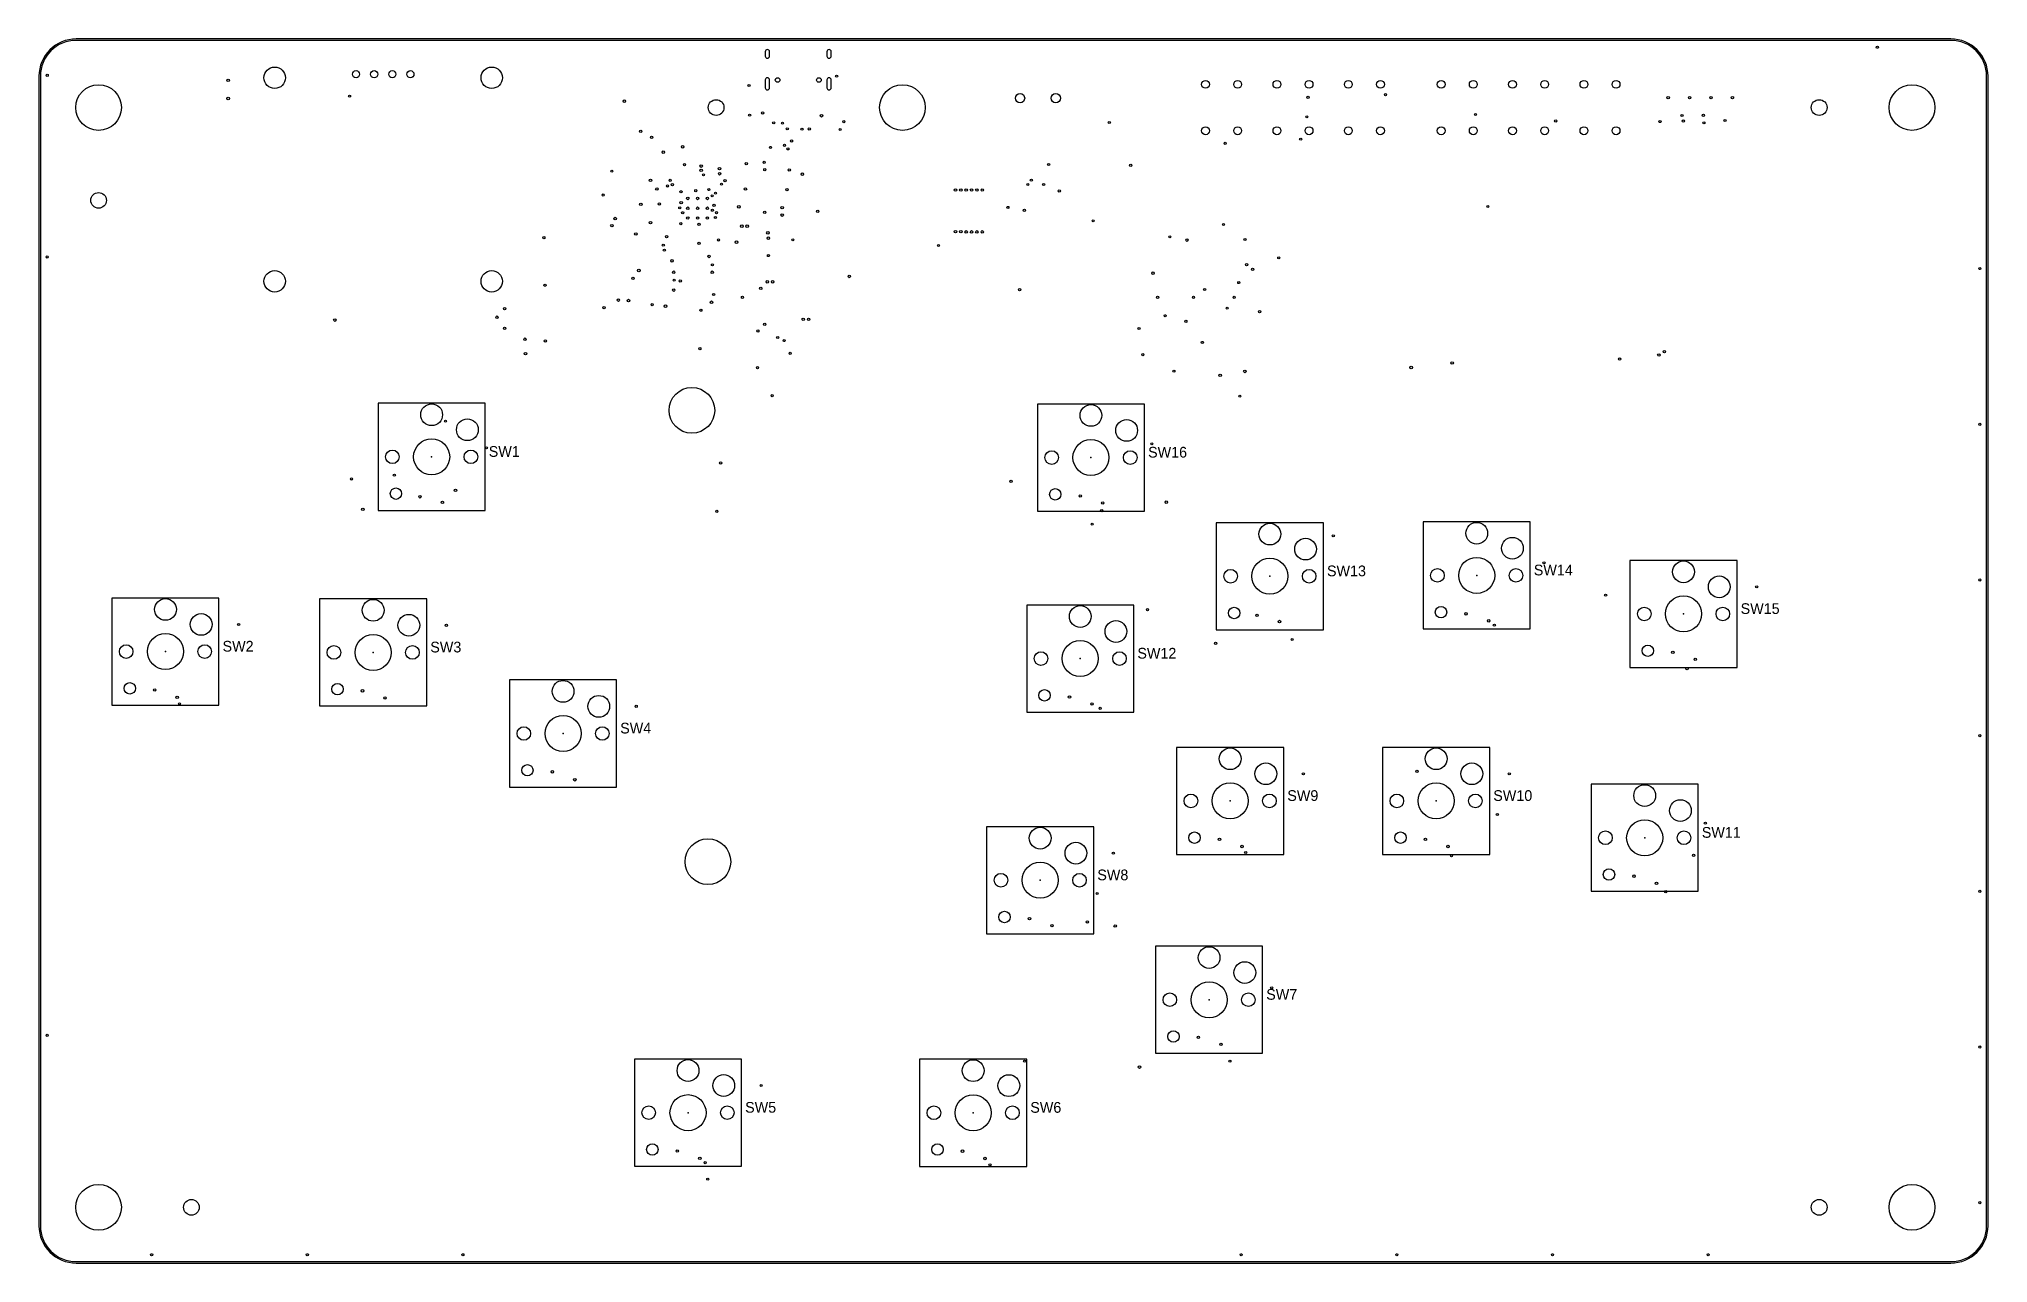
# Model space of a CAD drawing. Header units: millimetres. Extents: x 0 to 273, y 0 to 171.
import ezdxf

# ---------------------------------------------------------------- set-up
doc = ezdxf.new("R2010")
doc.units = ezdxf.units.MM
for name, color, linetype in [('MOUNT_NPTH', 1, 'Continuous'), ('OTHER_NPTH', 3, 'Continuous'), ('OUTLINE', 7, 'Continuous'), ('PLANNING_EDGE_ENVELOPE', 30, 'Continuous'), ('PTH', 8, 'Continuous'), ('REF_CENTRES', 2, 'Continuous'), ('REF_TEXT', 2, 'Continuous'), ('SCREEN_NPTH', 6, 'Continuous'), ('SWITCH_OEM_ENVELOPE', 5, 'Continuous')]:
    doc.layers.add(name, color=color, linetype=linetype)

msp = doc.modelspace()

# ---------------------------------------------------------------- linework, layer by layer
at = {"layer": 'MOUNT_NPTH'}
for centre, radius in [((8.15, 161.6), 3.2), ((120.75, 161.6), 3.2), ((262.15, 161.6), 3.2), ((94.65, 161.6), 1.1), ((249.15, 161.6), 1.1), ((8.15, 148.6), 1.1), ((91.25, 119.2), 3.2), ((93.5, 56), 3.2), ((8.15, 7.6), 3.2), ((21.15, 7.6), 1.1), ((249.15, 7.6), 1.1), ((262.15, 7.6), 3.2)]:
    msp.add_circle(centre, radius, dxfattribs=at)
at = {"layer": 'OTHER_NPTH'}
for centre, radius in [((103.26, 165.45744), 0.325), ((109.04, 165.45744), 0.325), ((137.21782, 162.916558), 0.65), ((142.21782, 162.916558), 0.65), ((54.8, 118.58744), 1.525), ((59.8, 116.48744), 1.525), ((147.15, 118.48744), 1.525), ((152.15, 116.38744), 1.525), ((54.8, 112.68744), 2.525), ((147.15, 112.58744), 2.525), ((49.3, 112.68744), 0.95), ((60.3, 112.68744), 0.95), ((141.65, 112.58744), 0.95), ((152.65, 112.58744), 0.95), ((49.8, 107.53744), 0.8), ((142.15, 107.43744), 0.8), ((172.21, 101.86844), 1.525), ((177.21, 99.76844), 1.525), ((201.18, 101.98844), 1.525), ((206.18, 99.88844), 1.525), ((172.21, 95.96844), 2.525), ((201.18, 96.08844), 2.525), ((166.71, 95.96844), 0.95), ((177.71, 95.96844), 0.95), ((195.68, 96.08844), 0.95), ((206.68, 96.08844), 0.95), ((230.15, 96.58844), 1.525), ((235.15, 94.48844), 1.525), ((17.514578, 91.319308), 1.525), ((230.15, 90.68844), 2.525), ((22.514578, 89.219308), 1.525), ((46.609578, 91.199308), 1.525), ((51.609578, 89.099308), 1.525), ((145.65, 90.33844), 1.525), ((167.21, 90.81844), 0.8), ((196.18, 90.93844), 0.8), ((224.65, 90.68844), 0.95), ((235.65, 90.68844), 0.95), ((17.514578, 85.419308), 2.525), ((46.609578, 85.299308), 2.525), ((150.65, 88.23844), 1.525), ((12.014578, 85.419308), 0.95), ((23.014578, 85.419308), 0.95), ((41.109578, 85.299308), 0.95), ((52.109578, 85.299308), 0.95), ((140.15, 84.43844), 0.95), ((145.65, 84.43844), 2.525), ((151.15, 84.43844), 0.95), ((225.15, 85.53844), 0.8), ((12.514578, 80.269308), 0.8), ((41.609578, 80.149308), 0.8), ((73.209578, 79.849308), 1.525), ((78.209578, 77.749308), 1.525), ((140.65, 79.28844), 0.8), ((73.209578, 73.949308), 2.525), ((67.709578, 73.949308), 0.95), ((78.709578, 73.949308), 0.95), ((166.65, 70.40844), 1.525), ((195.5, 70.40844), 1.525), ((68.209578, 68.799308), 0.8), ((171.65, 68.30844), 1.525), ((200.5, 68.30844), 1.525), ((166.65, 64.50844), 2.525), ((195.5, 64.50844), 2.525), ((224.71, 65.24844), 1.525), ((161.15, 64.50844), 0.95), ((172.15, 64.50844), 0.95), ((190, 64.50844), 0.95), ((201, 64.50844), 0.95), ((229.71, 63.14844), 1.525), ((140.04, 59.29844), 1.525), ((161.65, 59.35844), 0.8), ((190.5, 59.35844), 0.8), ((219.21, 59.34844), 0.95), ((224.71, 59.34844), 2.525), ((230.21, 59.34844), 0.95), ((145.04, 57.19844), 1.525), ((140.04, 53.39844), 2.525), ((219.71, 54.19844), 0.8), ((134.54, 53.39844), 0.95), ((145.54, 53.39844), 0.95), ((135.04, 48.24844), 0.8), ((163.697825, 42.567435), 1.525), ((168.697825, 40.467435), 1.525), ((163.697825, 36.667435), 2.525), ((158.197825, 36.667435), 0.95), ((169.197825, 36.667435), 0.95), ((158.697825, 31.517435), 0.8), ((90.709578, 26.749308), 1.525), ((130.65, 26.73744), 1.525), ((95.709578, 24.649308), 1.525), ((135.65, 24.63744), 1.525), ((90.709578, 20.849308), 2.525), ((130.65, 20.83744), 2.525), ((85.209578, 20.849308), 0.95), ((96.209578, 20.849308), 0.95), ((125.15, 20.83744), 0.95), ((136.15, 20.83744), 0.95), ((85.709578, 15.699308), 0.8), ((125.65, 15.68744), 0.8)]:
    msp.add_circle(centre, radius, dxfattribs=at)
at = {"layer": 'OUTLINE'}
msp.add_lwpolyline([(5, 0), (267.6, 0, 0.4142135624), (272.6, 5), (272.6, 166, 0.4142135624), (267.6, 171), (5, 171, 0.4142135624), (0, 166), (0, 5, 0.4142135624)], format="xyb", close=True, dxfattribs=at)
at = {"layer": 'PLANNING_EDGE_ENVELOPE'}
msp.add_lwpolyline([(5, -0.2), (267.6, -0.2, 0.4142135624), (272.8, 5), (272.8, 166, 0.4142135624), (267.6, 171.2), (5, 171.2, 0.4142135624), (-0.2, 166), (-0.2, 5, 0.4142135624)], format="xyb", close=True, dxfattribs=at)
at = {"layer": 'PTH'}
for points in [[(101.53, 169.40744), (101.53, 168.80744, 1), (102.13, 168.80744), (102.13, 169.40744, 1)], [(110.17, 169.40744), (110.17, 168.80744, 1), (110.77, 168.80744), (110.77, 169.40744, 1)], [(101.53, 165.47744), (101.53, 164.37744, 1), (102.13, 164.37744), (102.13, 165.47744, 1)], [(110.17, 165.47744), (110.17, 164.37744, 1), (110.77, 164.37744), (110.77, 165.47744, 1)]]:
    msp.add_lwpolyline(points, format="xyb", close=True, dxfattribs=at)
for centre, radius in [((257.299926, 170.044295), 0.15015), ((0.957439, 166.115613), 0.15015), ((26.3, 165.41), 0.175), ((99.251794, 164.683103), 0.15015), ((111.525597, 165.995031), 0.15015), ((163.2, 164.85), 0.55), ((167.7, 164.85), 0.55), ((173.2, 164.85), 0.55), ((177.7, 164.85), 0.55), ((183.2, 164.85), 0.55), ((187.7, 164.85), 0.55), ((196.2, 164.85), 0.55), ((200.7, 164.85), 0.55), ((206.2, 164.85), 0.55), ((210.7, 164.85), 0.55), ((216.2, 164.85), 0.55), ((220.7, 164.85), 0.55), ((26.3, 162.87), 0.175), ((43.305128, 163.194354), 0.15015), ((81.8, 162.5), 0.175), ((177.552597, 163.023466), 0.15015), ((188.414823, 163.411565), 0.15015), ((228, 162.975), 0.175), ((231, 162.975), 0.175), ((234, 162.975), 0.175), ((237, 162.975), 0.175), ((84.085946, 158.276737), 0.15015), ((99.339267, 160.528549), 0.15015), ((101.16476, 160.84013), 0.15015), ((102.707094, 159.44973), 0.15015), ((103.95, 159.416558), 0.15), ((104.61782, 158.616558), 0.15), ((106.66782, 158.58218), 0.15), ((107.7, 158.6), 0.175), ((109.4, 160.45), 0.175), ((112.01782, 158.516558), 0.15), ((112.537056, 159.62487), 0.15015), ((149.71782, 159.516558), 0.15), ((163.2, 158.35), 0.55), ((167.7, 158.35), 0.55), ((173.2, 158.35), 0.55), ((177.7, 158.35), 0.55), ((177.387195, 160.309002), 0.15015), ((183.2, 158.35), 0.55), ((187.7, 158.35), 0.55), ((196.2, 158.35), 0.55), ((200.7, 158.35), 0.55), ((201.015167, 160.623834), 0.15015), ((206.2, 158.35), 0.55), ((210.7, 158.35), 0.55), ((212.242052, 159.719614), 0.15015), ((216.2, 158.35), 0.55), ((220.7, 158.35), 0.55), ((226.860362, 159.63339), 0.15015), ((229.941814, 160.486563), 0.15015), ((230.130911, 159.712437), 0.15015), ((232.932866, 160.515891), 0.15015), ((233.006471, 159.460162), 0.15015), ((235.962892, 159.787894), 0.15015), ((85.613112, 157.435197), 0.15015), ((89.95, 156.1), 0.175), ((102.26782, 156.016558), 0.15), ((104.21782, 156.316558), 0.15), ((104.703545, 155.808055), 0.15015), ((105.21782, 156.916558), 0.15), ((165.951025, 156.592043), 0.15015), ((176.532037, 157.162747), 0.15015), ((87.25, 155.35), 0.175), ((90.219999, 153.6), 0.15), ((92.55, 153.4), 0.175), ((92.55, 152.8), 0.175), ((95.125, 153.03844), 0.175), ((98.87, 153.74), 0.175), ((101.376924, 153.925469), 0.15015), ((101.456635, 152.897578), 0.15015), ((104.9, 152.86), 0.175), ((141.21782, 153.616558), 0.15), ((152.71782, 153.516558), 0.15), ((80.037301, 152.682603), 0.15015), ((85.45, 151.4), 0.175), ((86.35, 150.2), 0.175), ((87.82895, 150.619082), 0.15015), ((88.219999, 151.4), 0.15), ((88.513646, 150.797005), 0.15015), ((92.888328, 152.171271), 0.15015), ((93.634496, 150.112705), 0.15015), ((95.138566, 152.328625), 0.175), ((95.403334, 150.86196), 0.15015), ((95.9, 151.35), 0.175), ((98.75, 150.2), 0.175), ((104.57, 150.1), 0.15), ((106.725, 152.275), 0.175), ((128.175, 150.05), 0.175), ((128.925003, 150.05), 0.175), ((129.675006, 150.05), 0.175), ((130.425009, 150.05), 0.175), ((131.175012, 150.05), 0.175), ((131.925015, 150.05), 0.175), ((138.31782, 150.816558), 0.15), ((138.798135, 151.425969), 0.15015), ((140.51782, 150.816558), 0.15), ((78.830228, 149.34633), 0.15015), ((84.1, 148.05), 0.175), ((86.7, 148.1), 0.175), ((89.550603, 147.559635), 0.15015), ((89.75, 148.28844), 0.175), ((89.725499, 149.808159), 0.15015), ((90.675, 148.875), 0.175), ((90.675, 147.5), 0.175), ((91.792844, 149.960055), 0.15), ((92.05, 148.875), 0.175), ((92.05, 147.5), 0.175), ((93.425, 148.875), 0.175), ((93.425, 147.5), 0.175), ((94.09053, 149.24656), 0.15015), ((94.35, 147.9), 0.175), ((94.564805, 149.617551), 0.15015), ((97.827817, 147.7), 0.175), ((103.9, 147.58844), 0.175), ((135.51782, 147.616558), 0.15), ((142.71782, 149.916558), 0.15), ((202.744402, 147.748586), 0.15015), ((80.05, 145.05), 0.175), ((80.510322, 146.055308), 0.175), ((85.45, 145.48844), 0.175), ((89.707799, 145.342162), 0.15015), ((89.966807, 146.869713), 0.15015), ((90.675, 146.125), 0.175), ((92.05, 146.125), 0.175), ((92.25, 145.23844), 0.175), ((93.425, 146.125), 0.175), ((94.128448, 147.219635), 0.15015), ((94.547089, 146.197605), 0.15015), ((94.693767, 146.885826), 0.15015), ((98.249997, 144.98844), 0.175), ((99, 144.98844), 0.175), ((101.448597, 146.93658), 0.15015), ((103.9, 146.53844), 0.175), ((108.879734, 147.074539), 0.15015), ((137.81782, 147.216558), 0.15), ((147.452131, 145.735266), 0.15015), ((165.71782, 145.216558), 0.15), ((70.525076, 143.370811), 0.15015), ((83.4, 143.9), 0.175), ((87.25, 142.322182), 0.15), ((87.71782, 143.516558), 0.15), ((92.25, 142.58844), 0.175), ((94.973749, 143.062117), 0.15015), ((97.5, 142.75), 0.175), ((101.9, 144.05), 0.175), ((101.960832, 143.302468), 0.175), ((105.388138, 143.068805), 0.15015), ((125.792007, 142.290168), 0.15015), ((128.175066, 144.223329), 0.175), ((128.925003, 144.21344), 0.175), ((129.674589, 144.188427), 0.175), ((130.425009, 144.18844), 0.175), ((131.175012, 144.18844), 0.175), ((131.925015, 144.18844), 0.175), ((158.205703, 143.491964), 0.15015), ((160.6, 143.03844), 0.175), ((168.71782, 143.116558), 0.15), ((0.955746, 140.678725), 0.15015), ((87.4, 141.63844), 0.15), ((88.47, 140.13844), 0.175), ((93.65, 140.75), 0.175), ((94.127717, 139.576257), 0.15015), ((101.972525, 140.870391), 0.15015), ((168.95, 139.58844), 0.175), ((173.453542, 140.547062), 0.15015), ((70.686497, 136.714763), 0.15015), ((83, 137.68844), 0.175), ((83.814715, 138.78844), 0.175), ((88.7, 138.53844), 0.175), ((88.776358, 137.426197), 0.15015), ((89.628438, 137.313007), 0.15015), ((94.1, 138.53844), 0.175), ((101.81494, 137.18944), 0.175), ((102.564943, 137.18944), 0.175), ((113.3, 137.949), 0.175), ((155.85, 138.40744), 0.175), ((167.849572, 137.088315), 0.15015), ((169.793209, 138.945105), 0.15015), ((271.644295, 139.050411), 0.15015), ((80.95, 134.63844), 0.175), ((82.368033, 134.570407), 0.175), ((85.695935, 134.004756), 0.15015), ((87.55, 133.78844), 0.175), ((88.7, 136.03844), 0.175), ((94, 134.33844), 0.175), ((94.296807, 135.423331), 0.15015), ((98.329715, 135.024685), 0.15015), ((100.9, 136.28844), 0.175), ((137.156065, 136.087491), 0.175), ((156.48782, 135.016558), 0.15), ((161.51782, 135.016558), 0.15), ((163.06782, 136.116558), 0.15), ((167.21782, 135.016558), 0.15), ((41.25, 131.83744), 0.175), ((63.95, 132.23844), 0.175), ((65.02, 133.43844), 0.175), ((78.95, 133.58844), 0.175), ((92.517911, 133.214079), 0.15015), ((101.45, 131.23844), 0.175), ((106.85, 131.93844), 0.175), ((107.600003, 131.93844), 0.175), ((157.53342, 132.444172), 0.15015), ((160.450201, 131.657979), 0.15015), ((166.21782, 133.516558), 0.15), ((170.77187, 133.026005), 0.15015), ((65.02, 130.68744), 0.175), ((67.875, 129.15744), 0.175), ((70.725878, 128.917448), 0.15015), ((100.5, 130.316558), 0.15), ((103.26782, 129.40094), 0.15), ((104.16782, 128.966558), 0.15), ((153.879307, 130.660494), 0.15015), ((162.756991, 128.711645), 0.15015), ((67.95, 127.13844), 0.175), ((92.375839, 127.842043), 0.15015), ((105.01782, 127.18594), 0.15), ((154.41067, 126.994831), 0.15015), ((197.75, 125.83844), 0.175), ((221.2, 126.38844), 0.175), ((226.7, 126.93844), 0.175), ((227.464667, 127.419878), 0.15015), ((100.45, 125.166558), 0.15), ((158.769562, 124.685859), 0.15015), ((165.25, 124.096696), 0.175), ((168.71, 124.646696), 0.175), ((192, 125.196696), 0.175), ((102.497727, 121.253472), 0.15015), ((168.006397, 121.190007), 0.15015), ((56.737637, 117.691562), 0.15015), ((271.644295, 117.249115), 0.15015), ((155.676918, 114.511941), 0.15015), ((62.470769, 113.948663), 0.15015), ((95.274016, 111.833689), 0.15015), ((43.569444, 109.588832), 0.15015), ((49.582647, 110.127502), 0.15015), ((135.949849, 109.255692), 0.15015), ((53.159578, 107.099308), 0.175), ((56.309578, 106.319308), 0.175), ((58.145957, 107.999308), 0.175), ((145.65, 107.20744), 0.175), ((157.70371, 106.33844), 0.175), ((45.164578, 105.33844), 0.175), ((94.742212, 105.062632), 0.15015), ((148.658896, 105.145685), 0.15015), ((148.8, 106.228886), 0.175), ((147.316898, 103.257676), 0.15015), ((181.091869, 101.622043), 0.15015), ((210.600329, 97.852157), 0.15015), ((271.644295, 95.447819), 0.15015), ((219.234179, 93.327083), 0.15015), ((240.4, 94.48844), 0.15), ((155.069516, 91.291953), 0.15015), ((170.409578, 90.499308), 0.175), ((199.69, 90.70844), 0.175), ((27.764578, 89.219308), 0.15), ((56.859578, 89.099308), 0.15), ((173.559578, 89.619308), 0.175), ((202.859578, 89.719308), 0.175), ((203.659454, 89.111861), 0.15015), ((164.614578, 86.569308), 0.175), ((175.340925, 87.109621), 0.15), ((228.65, 85.30844), 0.175), ((230.644594, 83.028445), 0.15015), ((231.8, 84.328886), 0.175), ((16.009578, 80.049308), 0.175), ((19.159578, 79.019308), 0.175), ((45.109578, 79.924308), 0.175), ((144.14, 79.05844), 0.175), ((19.474406, 78.097495), 0.15015), ((48.259578, 78.919308), 0.175), ((83.459578, 77.749308), 0.15), ((147.3, 78.078886), 0.175), ((148.432597, 77.468397), 0.15015), ((271.644295, 73.646523), 0.15015), ((71.709578, 68.574308), 0.175), ((176.9, 68.30844), 0.15), ((192.813127, 68.654837), 0.15015), ((205.749999, 68.30844), 0.15), ((74.859578, 67.469308), 0.175), ((204.07907, 62.61471), 0.15015), ((233.21, 61.39844), 0.15), ((150.29, 57.19844), 0.15), ((165.15, 59.12844), 0.175), ((168.309578, 58.119308), 0.175), ((168.824209, 57.288823), 0.15015), ((194, 59.12844), 0.175), ((197.15, 58.128886), 0.175), ((197.647724, 56.82151), 0.15015), ((231.567126, 56.879173), 0.15015), ((223.21, 53.96844), 0.175), ((226.359578, 52.969308), 0.175), ((227.657517, 51.801968), 0.15015), ((271.644295, 51.845227), 0.15015), ((148.018225, 51.551965), 0.15015), ((138.54, 48.01844), 0.175), ((141.69, 47.038886), 0.175), ((146.649706, 47.561608), 0.15015), ((150.547619, 47.002349), 0.175), ((172.464596, 38.323838), 0.15015), ((0.955923, 31.672245), 0.15015), ((162.197825, 31.39744), 0.175), ((165.359578, 30.419308), 0.175), ((271.644295, 30.04393), 0.15015), ((137.858428, 28.058442), 0.15015), ((153.945223, 27.233663), 0.175), ((166.612825, 28.067435), 0.15), ((100.959578, 24.649308), 0.15), ((89.209578, 15.474308), 0.175), ((92.359578, 14.469308), 0.175), ((93.117479, 13.855437), 0.15015), ((129.15, 15.457435), 0.175), ((132.3, 14.428886), 0.175), ((133.003905, 13.551476), 0.15015), ((93.474578, 11.549308), 0.15), ((271.644295, 8.242634), 0.15015), ((15.578452, 0.95576), 0.15015), ((37.379748, 0.955875), 0.15015), ((59.181044, 0.955989), 0.15015), ((168.187525, 0.956561), 0.15015), ((189.988821, 0.956676), 0.15015), ((211.790117, 0.95679), 0.15015), ((233.591413, 0.956904), 0.15015)]:
    msp.add_circle(centre, radius, dxfattribs=at)
at = {"layer": 'REF_CENTRES'}
for p in [(54.8, 112.68744), (147.15, 112.58744), (172.21, 95.96844), (201.18, 96.08844), (230.15, 90.68844), (17.514578, 85.419308), (46.609578, 85.299308), (145.65, 84.43844), (73.209578, 73.949308), (166.65, 64.50844), (195.5, 64.50844), (224.71, 59.34844), (140.04, 53.39844), (163.697825, 36.667435), (90.709578, 20.849308), (130.65, 20.83744)]:
    msp.add_point(p, dxfattribs=at)
at = {"layer": 'SCREEN_NPTH'}
for centre, radius in [((32.81782, 165.766558), 1.5), ((44.20782, 166.266558), 0.5), ((46.74782, 166.266558), 0.5), ((49.28782, 166.266558), 0.5), ((51.82782, 166.266558), 0.5), ((63.21782, 165.766558), 1.5), ((32.81782, 137.266558), 1.5), ((63.21782, 137.266558), 1.5)]:
    msp.add_circle(centre, radius, dxfattribs=at)
at = {"layer": 'SWITCH_OEM_ENVELOPE'}
for points in [[(47.3, 105.18744), (62.3, 105.18744), (62.3, 120.18744), (47.3, 120.18744)], [(139.65, 105.08744), (154.65, 105.08744), (154.65, 120.08744), (139.65, 120.08744)], [(164.71, 88.46844), (179.71, 88.46844), (179.71, 103.46844), (164.71, 103.46844)], [(193.68, 88.58844), (208.68, 88.58844), (208.68, 103.58844), (193.68, 103.58844)], [(222.65, 83.18844), (237.65, 83.18844), (237.65, 98.18844), (222.65, 98.18844)], [(10.014578, 77.919308), (25.014578, 77.919308), (25.014578, 92.919308), (10.014578, 92.919308)], [(39.109578, 77.799308), (54.109578, 77.799308), (54.109578, 92.799308), (39.109578, 92.799308)], [(138.15, 76.93844), (153.15, 76.93844), (153.15, 91.93844), (138.15, 91.93844)], [(65.709578, 66.449308), (80.709578, 66.449308), (80.709578, 81.449308), (65.709578, 81.449308)], [(159.15, 57.00844), (174.15, 57.00844), (174.15, 72.00844), (159.15, 72.00844)], [(188, 57.00844), (203, 57.00844), (203, 72.00844), (188, 72.00844)], [(217.21, 51.84844), (232.21, 51.84844), (232.21, 66.84844), (217.21, 66.84844)], [(132.54, 45.89844), (147.54, 45.89844), (147.54, 60.89844), (132.54, 60.89844)], [(156.197825, 29.167435), (171.197825, 29.167435), (171.197825, 44.167435), (156.197825, 44.167435)], [(83.209578, 13.349308), (98.209578, 13.349308), (98.209578, 28.349308), (83.209578, 28.349308)], [(123.15, 13.33744), (138.15, 13.33744), (138.15, 28.33744), (123.15, 28.33744)]]:
    msp.add_lwpolyline(points, close=True, dxfattribs=at)

# ---------------------------------------------------------------- texts
at = {"layer": 'REF_TEXT'}
for s, p in [('SW1', (62.8, 112.68744)), ('SW16', (155.15, 112.58744)), ('SW13', (180.21, 95.96844)), ('SW14', (209.18, 96.08844)), ('SW15', (238.15, 90.68844)), ('SW2', (25.514578, 85.419308)), ('SW3', (54.609578, 85.299308)), ('SW12', (153.65, 84.43844)), ('SW4', (81.209578, 73.949308)), ('SW9', (174.65, 64.50844)), ('SW10', (203.5, 64.50844)), ('SW11', (232.71, 59.34844)), ('SW8', (148.04, 53.39844)), ('SW7', (171.697825, 36.667435)), ('SW5', (98.709578, 20.849308)), ('SW6', (138.65, 20.83744))]:
    msp.add_text(s, height=1.5, dxfattribs=at).set_placement(p)

doc.saveas('drawing.dxf')
